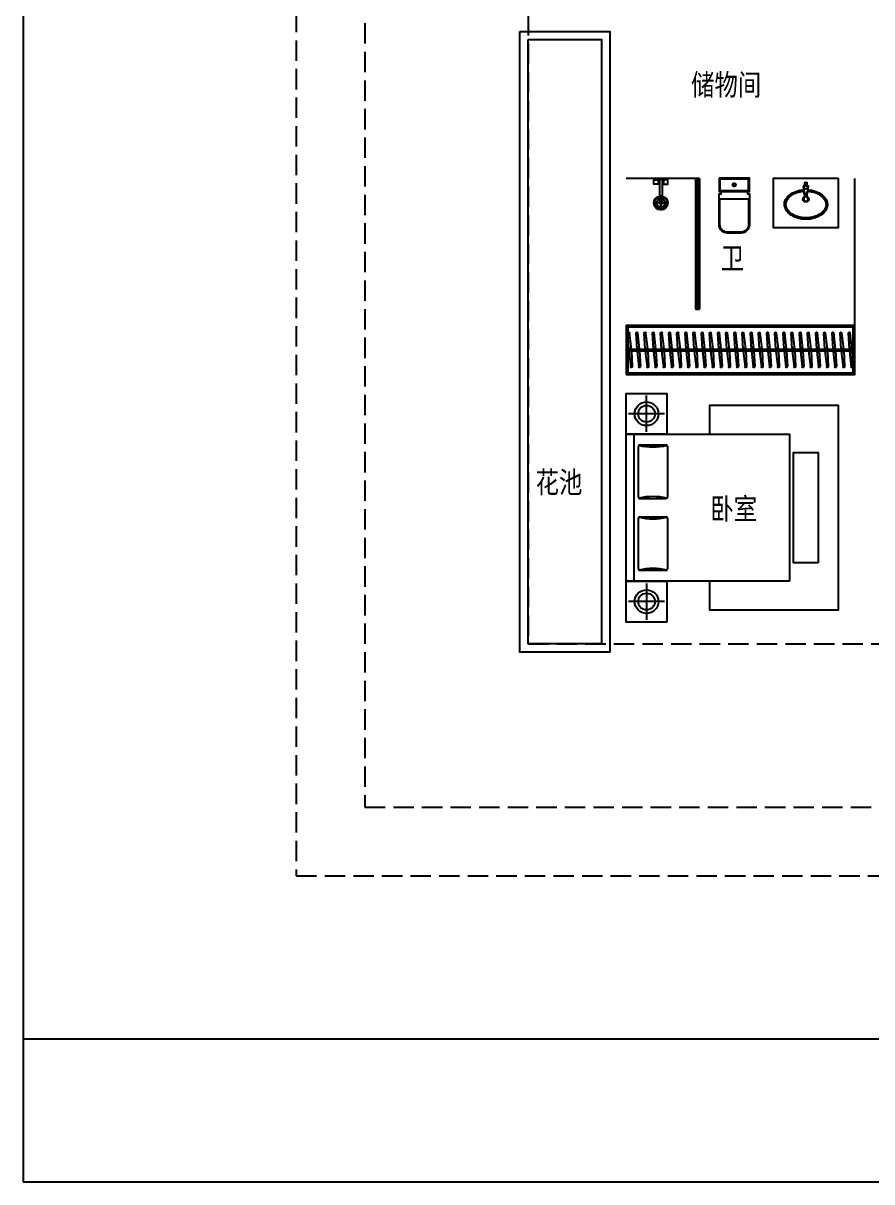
# Model space of a CAD drawing. Extents: x 9028 to 51035, y 9955 to 39655.
# Drawn here: x 9028 to 19421, y 9955 to 24141 of the extents above; entities that cross this region are included whole.
import ezdxf

# ---------------------------------------------------------------- set-up
doc = ezdxf.new("R2010")
doc.units = 0
doc.header["$LTSCALE"] = 1000
doc.header["$MEASUREMENT"] = 0
doc.set_wipeout_variables(frame=1)
doc.linetypes.add('DASH', pattern=[0.35, 0.25, -0.1])
for name, color, linetype in [('A-PUB_TITLE', 4, 'Continuous'), ('AE-FURN-MOVE', 165, 'Continuous'), ('PUB_TEXT', 7, 'Continuous'), ('WALL', 9, 'Continuous')]:
    doc.layers.add(name, color=color, linetype=linetype)
doc.layers.add('辅助线', color=8, linetype='DASH', plot=False)
doc.styles.add('黑体', font='simhei.ttf', dxfattribs={"width": 0.8})

# ---------------------------------------------------------------- blocks, each defined once
blk = doc.blocks.new('A$C754C7141')
for p, q in [((0, 20), (0, 640)), ((0, 20), (0, 640)), ((0, 20), (0, 640)), ((20, 660), (336, 660)), ((20, 660), (336, 660)), ((20, 660), (336, 660)), ((356, 640), (356, 20)), ((356, 640), (356, 20)), ((356, 640), (356, 20)), ((336, 0), (20, 0)), ((336, 0), (20, 0)), ((336, 0), (20, 0))]:
    blk.add_line(p, q)
for centre, radius, start, end in [((20, 640), 20, 90, 180), ((20, 640), 20, 90, 180), ((20, 640), 20, 90, 180), ((178, 1402), 768, 257.0583, 282.9417), ((178, 1402), 768, 257.0583, 282.9417), ((178, 1402), 768, 257.0583, 282.9417), ((336, 640), 20, 0, 90), ((336, 640), 20, 0, 90), ((336, 640), 20, 0, 90), ((20, 20), 20, 180, 270), ((20, 20), 20, 180, 270), ((20, 20), 20, 180, 270), ((178, -742), 768, 77.0583, 102.9417), ((178, -742), 768, 77.0583, 102.9417), ((178, -742), 768, 77.0583, 102.9417), ((336, 20), 20, 270, 0), ((336, 20), 20, 270, 0), ((336, 20), 20, 270, 0)]:
    blk.add_arc(centre, radius, start, end)
blk = doc.blocks.new('*U76')
for p, q in [((-1150, -472), (-1150, -28)), ((-900, -100), (900, -100)), ((1150, -472), (1150, -28)), ((-928, -250), (-1372, -250)), ((928, -250), (1372, -250))]:
    blk.add_line(p, q)
for points in [[(-900, -2000), (-900, 0), (900, 0), (900, -2000)], [(900, -500), (900, 0), (1400, 0), (1400, -500)], [(-1400, -500), (-1400, 0), (-900, 0), (-900, -500)], [(-675, -2350), (-675, -2050), (675, -2050), (675, -2350)]]:
    blk.add_lwpolyline(points, close=True)
blk.add_lwpolyline([(-900, -1020), (-1250, -1020), (-1250, -2600), (1250, -2600), (1250, -1020), (900, -1020)])
for centre, radius in [((-1150, -250), 145), ((1150, -250), 145), ((-1150, -250), 102), ((1150, -250), 102)]:
    blk.add_circle(centre, radius)
at = {"rotation": 90}
for p in [(-110, -506), (770, -506)]:
    blk.add_blockref('A$C754C7141', p, dxfattribs=at)
blk = doc.blocks.new('*U77')
blk.add_wipeout([(0, 0), (0, 600), (2800, 600), (2800, 0)])
at = {"color": 8}
for p, q in [((35, 314), (56, 507)), ((65, 314), (76, 505)), ((135, 314), (156, 507)), ((165, 314), (176, 505)), ((235, 314), (256, 507)), ((265, 314), (276, 505)), ((335, 314), (356, 507)), ((365, 314), (376, 505)), ((435, 314), (456, 507)), ((465, 314), (476, 505)), ((535, 314), (556, 507)), ((565, 314), (576, 505)), ((635, 314), (656, 507)), ((665, 314), (676, 505)), ((735, 314), (756, 507)), ((765, 314), (776, 505)), ((835, 314), (856, 507)), ((865, 314), (876, 505)), ((935, 314), (956, 507)), ((965, 314), (976, 505)), ((1035, 314), (1056, 507)), ((1065, 314), (1076, 505)), ((1135, 314), (1156, 507)), ((1165, 314), (1176, 505)), ((1235, 314), (1256, 507)), ((1265, 314), (1276, 505)), ((1335, 314), (1356, 507)), ((1365, 314), (1376, 505)), ((1435, 314), (1456, 507)), ((1465, 314), (1476, 505)), ((1535, 314), (1556, 507)), ((1565, 314), (1576, 505)), ((1635, 314), (1656, 507)), ((1665, 314), (1676, 505)), ((1735, 314), (1756, 507)), ((1765, 314), (1776, 505)), ((1835, 314), (1856, 507)), ((1865, 314), (1876, 505)), ((1935, 314), (1956, 507)), ((1965, 314), (1976, 505)), ((2035, 314), (2056, 507)), ((2065, 314), (2076, 505)), ((2135, 314), (2156, 507)), ((2165, 314), (2176, 505)), ((2235, 314), (2256, 507)), ((2265, 314), (2276, 505)), ((2335, 314), (2356, 507)), ((2365, 314), (2376, 505)), ((2435, 314), (2456, 507)), ((2465, 314), (2476, 505)), ((2535, 314), (2556, 507)), ((2565, 314), (2576, 505)), ((2635, 314), (2656, 507)), ((2665, 314), (2676, 505)), ((2735, 314), (2756, 507)), ((2765, 314), (2776, 505)), ((20, 315), (25, 315)), ((20, 285), (25, 285)), ((35, 286), (23, 95)), ((25, 310), (2775, 310)), ((25, 290), (2775, 290)), ((35, 314), (48, 314)), ((48, 286), (35, 286)), ((65, 286), (43, 93)), ((48, 317), (52, 317)), ((48, 317), (48, 283)), ((52, 317), (52, 283)), ((52, 314), (65, 314)), ((65, 286), (52, 286)), ((135, 286), (123, 95)), ((135, 314), (148, 314)), ((148, 286), (135, 286)), ((165, 286), (143, 93)), ((148, 317), (152, 317)), ((148, 317), (148, 283)), ((152, 317), (152, 283)), ((152, 314), (165, 314)), ((165, 286), (152, 286)), ((235, 286), (223, 95)), ((235, 314), (248, 314)), ((248, 286), (235, 286)), ((265, 286), (243, 93)), ((248, 317), (252, 317)), ((248, 317), (248, 283)), ((252, 317), (252, 283)), ((252, 314), (265, 314)), ((265, 286), (252, 286)), ((335, 286), (323, 95)), ((335, 314), (348, 314)), ((348, 286), (335, 286)), ((365, 286), (343, 93)), ((348, 317), (352, 317)), ((348, 317), (348, 283)), ((352, 317), (352, 283)), ((352, 314), (365, 314)), ((365, 286), (352, 286)), ((435, 286), (423, 95)), ((435, 314), (448, 314)), ((448, 286), (435, 286)), ((465, 286), (443, 93)), ((448, 317), (452, 317)), ((448, 317), (448, 283)), ((452, 317), (452, 283)), ((452, 314), (465, 314)), ((465, 286), (452, 286)), ((535, 286), (523, 95)), ((535, 314), (548, 314)), ((548, 286), (535, 286)), ((565, 286), (543, 93)), ((548, 317), (552, 317)), ((548, 317), (548, 283)), ((552, 317), (552, 283)), ((552, 314), (565, 314)), ((565, 286), (552, 286)), ((635, 286), (623, 95)), ((635, 314), (648, 314)), ((648, 286), (635, 286)), ((665, 286), (643, 93)), ((648, 317), (652, 317)), ((648, 317), (648, 283)), ((652, 317), (652, 283)), ((652, 314), (665, 314)), ((665, 286), (652, 286)), ((735, 286), (723, 95)), ((735, 314), (748, 314)), ((748, 286), (735, 286)), ((765, 286), (743, 93)), ((748, 317), (752, 317)), ((748, 317), (748, 283)), ((752, 317), (752, 283)), ((752, 314), (765, 314)), ((765, 286), (752, 286)), ((835, 286), (823, 95)), ((835, 314), (848, 314)), ((848, 286), (835, 286)), ((865, 286), (843, 93)), ((848, 317), (852, 317)), ((848, 317), (848, 283)), ((852, 317), (852, 283)), ((852, 314), (865, 314)), ((865, 286), (852, 286)), ((935, 286), (923, 95)), ((935, 314), (948, 314)), ((948, 286), (935, 286)), ((965, 286), (943, 93)), ((948, 317), (952, 317)), ((948, 317), (948, 283)), ((952, 317), (952, 283)), ((952, 314), (965, 314)), ((965, 286), (952, 286)), ((1035, 286), (1023, 95)), ((1035, 314), (1048, 314)), ((1048, 286), (1035, 286)), ((1065, 286), (1043, 93)), ((1048, 317), (1052, 317)), ((1048, 317), (1048, 283)), ((1052, 317), (1052, 283)), ((1052, 314), (1065, 314)), ((1065, 286), (1052, 286)), ((1135, 286), (1123, 95)), ((1135, 314), (1148, 314)), ((1148, 286), (1135, 286)), ((1165, 286), (1143, 93)), ((1148, 317), (1152, 317)), ((1148, 317), (1148, 283)), ((1152, 317), (1152, 283)), ((1152, 314), (1165, 314)), ((1165, 286), (1152, 286)), ((1235, 286), (1223, 95)), ((1235, 314), (1248, 314)), ((1248, 286), (1235, 286)), ((1265, 286), (1243, 93)), ((1248, 317), (1252, 317)), ((1248, 317), (1248, 283)), ((1252, 317), (1252, 283)), ((1252, 314), (1265, 314)), ((1265, 286), (1252, 286)), ((1335, 286), (1323, 95)), ((1335, 314), (1348, 314)), ((1348, 286), (1335, 286)), ((1365, 286), (1343, 93)), ((1348, 317), (1352, 317)), ((1348, 317), (1348, 283)), ((1352, 317), (1352, 283)), ((1352, 314), (1365, 314)), ((1365, 286), (1352, 286)), ((1435, 286), (1423, 95)), ((1435, 314), (1448, 314)), ((1448, 286), (1435, 286)), ((1465, 286), (1443, 93)), ((1448, 317), (1452, 317)), ((1448, 317), (1448, 283)), ((1452, 317), (1452, 283)), ((1452, 314), (1465, 314)), ((1465, 286), (1452, 286)), ((1535, 286), (1523, 95)), ((1535, 314), (1548, 314)), ((1548, 286), (1535, 286)), ((1565, 286), (1543, 93)), ((1548, 317), (1552, 317)), ((1548, 317), (1548, 283)), ((1552, 317), (1552, 283)), ((1552, 314), (1565, 314)), ((1565, 286), (1552, 286)), ((1635, 286), (1623, 95)), ((1635, 314), (1648, 314)), ((1648, 286), (1635, 286)), ((1665, 286), (1643, 93)), ((1648, 317), (1652, 317)), ((1648, 317), (1648, 283)), ((1652, 317), (1652, 283)), ((1652, 314), (1665, 314)), ((1665, 286), (1652, 286)), ((1735, 286), (1723, 95)), ((1735, 314), (1748, 314)), ((1748, 286), (1735, 286)), ((1765, 286), (1743, 93)), ((1748, 317), (1752, 317)), ((1748, 317), (1748, 283)), ((1752, 317), (1752, 283)), ((1752, 314), (1765, 314)), ((1765, 286), (1752, 286)), ((1835, 286), (1823, 95)), ((1835, 314), (1848, 314)), ((1848, 286), (1835, 286)), ((1865, 286), (1843, 93)), ((1848, 317), (1852, 317)), ((1848, 317), (1848, 283)), ((1852, 317), (1852, 283)), ((1852, 314), (1865, 314)), ((1865, 286), (1852, 286)), ((1935, 286), (1923, 95)), ((1935, 314), (1948, 314)), ((1948, 286), (1935, 286)), ((1965, 286), (1943, 93)), ((1948, 317), (1952, 317)), ((1948, 317), (1948, 283)), ((1952, 317), (1952, 283)), ((1952, 314), (1965, 314)), ((1965, 286), (1952, 286)), ((2035, 286), (2023, 95)), ((2035, 314), (2048, 314)), ((2048, 286), (2035, 286)), ((2065, 286), (2043, 93)), ((2048, 317), (2052, 317)), ((2048, 317), (2048, 283)), ((2052, 317), (2052, 283)), ((2052, 314), (2065, 314)), ((2065, 286), (2052, 286)), ((2135, 286), (2123, 95)), ((2135, 314), (2148, 314)), ((2148, 286), (2135, 286)), ((2165, 286), (2143, 93)), ((2148, 317), (2152, 317)), ((2148, 317), (2148, 283)), ((2152, 317), (2152, 283)), ((2152, 314), (2165, 314)), ((2165, 286), (2152, 286)), ((2235, 286), (2223, 95)), ((2235, 314), (2248, 314)), ((2248, 286), (2235, 286)), ((2265, 286), (2243, 93)), ((2248, 317), (2252, 317)), ((2248, 317), (2248, 283)), ((2252, 317), (2252, 283)), ((2252, 314), (2265, 314)), ((2265, 286), (2252, 286)), ((2335, 286), (2323, 95)), ((2335, 314), (2348, 314)), ((2348, 286), (2335, 286)), ((2365, 286), (2343, 93)), ((2348, 317), (2352, 317)), ((2348, 317), (2348, 283)), ((2352, 317), (2352, 283)), ((2352, 314), (2365, 314)), ((2365, 286), (2352, 286)), ((2435, 286), (2423, 95)), ((2435, 314), (2448, 314)), ((2448, 286), (2435, 286)), ((2465, 286), (2443, 93)), ((2448, 317), (2452, 317)), ((2448, 317), (2448, 283)), ((2452, 317), (2452, 283)), ((2452, 314), (2465, 314)), ((2465, 286), (2452, 286)), ((2535, 286), (2523, 95)), ((2535, 314), (2548, 314)), ((2548, 286), (2535, 286)), ((2565, 286), (2543, 93)), ((2548, 317), (2552, 317)), ((2548, 317), (2548, 283)), ((2552, 317), (2552, 283)), ((2552, 314), (2565, 314)), ((2565, 286), (2552, 286)), ((2635, 286), (2623, 95)), ((2635, 314), (2648, 314)), ((2648, 286), (2635, 286)), ((2665, 286), (2643, 93)), ((2648, 317), (2652, 317)), ((2648, 317), (2648, 283)), ((2652, 317), (2652, 283)), ((2652, 314), (2665, 314)), ((2665, 286), (2652, 286)), ((2735, 286), (2723, 95)), ((2735, 314), (2748, 314)), ((2748, 286), (2735, 286)), ((2765, 286), (2743, 93)), ((2748, 317), (2752, 317)), ((2748, 317), (2748, 283)), ((2752, 317), (2752, 283)), ((2752, 314), (2765, 314)), ((2765, 286), (2752, 286)), ((2780, 315), (2775, 315)), ((2780, 285), (2775, 285)), ((52, 283), (48, 283)), ((152, 283), (148, 283)), ((252, 283), (248, 283)), ((352, 283), (348, 283)), ((452, 283), (448, 283)), ((552, 283), (548, 283)), ((652, 283), (648, 283)), ((752, 283), (748, 283)), ((852, 283), (848, 283)), ((952, 283), (948, 283)), ((1052, 283), (1048, 283)), ((1152, 283), (1148, 283)), ((1252, 283), (1248, 283)), ((1352, 283), (1348, 283)), ((1452, 283), (1448, 283)), ((1552, 283), (1548, 283)), ((1652, 283), (1648, 283)), ((1752, 283), (1748, 283)), ((1852, 283), (1848, 283)), ((1952, 283), (1948, 283)), ((2052, 283), (2048, 283)), ((2152, 283), (2148, 283)), ((2252, 283), (2248, 283)), ((2352, 283), (2348, 283)), ((2452, 283), (2448, 283)), ((2552, 283), (2548, 283)), ((2652, 283), (2648, 283)), ((2752, 283), (2748, 283))]:
    blk.add_line(p, q, dxfattribs=at)
blk.add_lwpolyline([(0, 600), (2800, 600), (2800, 0), (0, 0)], close=True)
blk.add_lwpolyline([(20, 580), (2780, 580), (2780, 20), (20, 20)], close=True, dxfattribs=at)
for points in [[(25, 285), (25, 315)], [(2775, 285), (2775, 315)]]:
    blk.add_lwpolyline(points, dxfattribs=at)
for centre, start, end in [((66, 506), 356.9606, 174.2894), ((166, 506), 356.9606, 174.2894), ((266, 506), 356.9606, 174.2894), ((366, 506), 356.9606, 174.2894), ((466, 506), 356.9606, 174.2894), ((566, 506), 356.9606, 174.2894), ((666, 506), 356.9606, 174.2894), ((766, 506), 356.9606, 174.2894), ((866, 506), 356.9606, 174.2894), ((966, 506), 356.9606, 174.2894), ((1066, 506), 356.9606, 174.2894), ((1166, 506), 356.9606, 174.2894), ((1266, 506), 356.9606, 174.2894), ((1366, 506), 356.9606, 174.2894), ((1466, 506), 356.9606, 174.2894), ((1566, 506), 356.9606, 174.2894), ((1666, 506), 356.9606, 174.2894), ((1766, 506), 356.9606, 174.2894), ((1866, 506), 356.9606, 174.2894), ((1966, 506), 356.9606, 174.2894), ((2066, 506), 356.9606, 174.2894), ((2166, 506), 356.9606, 174.2894), ((2266, 506), 356.9606, 174.2894), ((2366, 506), 356.9606, 174.2894), ((2466, 506), 356.9606, 174.2894), ((2566, 506), 356.9606, 174.2894), ((2666, 506), 356.9606, 174.2894), ((2766, 506), 356.9606, 174.2894), ((33, 94), 176.9606, 354.2894), ((133, 94), 176.9606, 354.2894), ((233, 94), 176.9606, 354.2894), ((333, 94), 176.9606, 354.2894), ((433, 94), 176.9606, 354.2894), ((533, 94), 176.9606, 354.2894), ((633, 94), 176.9606, 354.2894), ((733, 94), 176.9606, 354.2894), ((833, 94), 176.9606, 354.2894), ((933, 94), 176.9606, 354.2894), ((1033, 94), 176.9606, 354.2894), ((1133, 94), 176.9606, 354.2894), ((1233, 94), 176.9606, 354.2894), ((1333, 94), 176.9606, 354.2894), ((1433, 94), 176.9606, 354.2894), ((1533, 94), 176.9606, 354.2894), ((1633, 94), 176.9606, 354.2894), ((1733, 94), 176.9606, 354.2894), ((1833, 94), 176.9606, 354.2894), ((1933, 94), 176.9606, 354.2894), ((2033, 94), 176.9606, 354.2894), ((2133, 94), 176.9606, 354.2894), ((2233, 94), 176.9606, 354.2894), ((2333, 94), 176.9606, 354.2894), ((2433, 94), 176.9606, 354.2894), ((2533, 94), 176.9606, 354.2894), ((2633, 94), 176.9606, 354.2894), ((2733, 94), 176.9606, 354.2894)]:
    blk.add_arc(centre, 10, start, end, dxfattribs=at)
blk = doc.blocks.new('A$C4C12256C')
at = {"color": 39}
for p, q in [((-300, 5, 0), (-300, 95, 0)), ((-300, 2, 0), (-300, -3, 0)), ((-305, 0, 0), (-395, 0, 0)), ((-303, 0, 0), (-298, 0, 0)), ((-300, -5, 0), (-300, -95, 0)), ((-295, 0, 0), (-205, 0, 0))]:
    blk.add_line(p, q, dxfattribs=at)
at = {"color": 0, "linetype": 'Continuous'}
for p, q in [((-10, 15), (-300, 15, 0)), ((-30, 32, 0), (-30, 15, 0)), ((-30, 32, 0), (-30, 15, 0)), ((0, 20), (-10, 20)), ((-10, -20), (-10, 20)), ((-5, -20), (-5, 20)), ((0, -20), (0, 20)), ((-10, -15), (-300, -15, 0)), ((-30, -15, 0), (-30, -32, 0)), ((-30, -15, 0), (-30, -32, 0)), ((0, -20), (-10, -20))]:
    blk.add_line(p, q, dxfattribs=at)
at = {"color": 0, "linetype": 'Continuous', "elevation": 0}
for points in [[(-18, 32), (-69, 32), (-69, 85), (-18, 85)], [(-18, -32), (-69, -32), (-69, -85), (-18, -85)]]:
    blk.add_lwpolyline(points, close=True, dxfattribs=at)
for points in [[(-18, 75), (0, 75)], [(0, 42), (-18, 42)], [(0, -42), (-18, -42)], [(-18, -75), (0, -75)]]:
    blk.add_lwpolyline(points, dxfattribs=at)
at = {"color": 0, "linetype": 'Continuous'}
blk.add_arc((-300, 0, 0), 85, 11.537, 348.463, dxfattribs=at)
at = {"color": 39}
for radius, start, end in [(75, 11.537, 348.463), (15, 90, 270)]:
    blk.add_arc((-300, 0, 0), radius, start, end, dxfattribs=at)
at = {"color": 35}
blk.add_arc((-300, 0, 0), 50, 17.4576, 342.5424, dxfattribs=at)
blk = doc.blocks.new('*U63')
for p, q in [((900, 0), (0, 0)), ((850, 0), (850, -1600)), ((900, 0), (900, -1600))]:
    blk.add_line(p, q)
at = {"color": 8}
for p, q in [((870, -1600), (870, 0)), ((880, -1600), (880, 0))]:
    blk.add_line(p, q, dxfattribs=at)
blk.add_lwpolyline([(850, -1600), (900, -1600)])
at = {"linetype": 'Continuous', "xscale": -1, "rotation": 270}
blk.add_blockref('A$C4C12256C', (425, 0), dxfattribs=at)
blk = doc.blocks.new('海龙工具_洗盆')
at = {"color": 8}
blk.add_lwpolyline([(10, -35), (10, -4, 0.376297), (-11, -4), (-11, -34, -0.272573)], format="xyb", close=True, dxfattribs=at)
for points in [[(-11, -27, 0.271653), (-29, -49), (-15, -165, 0.760816), (14, -165), (27, -49, 0.255599), (10, -28)], [(26, -62, 0.726092), (-27, -63)], [(-24, -94, 0.023079), (-8, -143, 0.427088), (7, -143, 0.023079), (22, -94)]]:
    blk.add_lwpolyline(points, format="xyb", dxfattribs=at)
blk.add_lwpolyline([(24, -71), (-1, -80), (-26, -71)], dxfattribs=at)
blk.add_circle((-1, -207), 27, dxfattribs=at)
blk.add_arc((-1, -207), 35.6, 105.7254, 73.6041, dxfattribs=at)
blk.add_ellipse((-2, -274), major_axis=(-264, -1), ratio=0.685587, start_param=-1.488972, end_param=4.621616)
blk.add_ellipse((-2, -274), major_axis=(246, 1), ratio=0.663308, start_param=1.649511, end_param=7.763959, dxfattribs=at)
blk = doc.blocks.new('*U44')
blk.add_lwpolyline([(0, 0), (800, 0), (800, -600), (0, -600)], close=True)
blk.add_blockref('海龙工具_洗盆', (400, -46))
blk = doc.blocks.new('*U43')
at = {"ltscale": 3}
blk.add_lwpolyline([(295, 752), (295, 591), (665, 591), (665, 752)], close=True, dxfattribs=at)
at = {"color": 8, "ltscale": 3}
blk.add_lwpolyline([(305, 742), (305, 601), (655, 601), (655, 742)], close=True, dxfattribs=at)
at = {"ltscale": 3}
blk.add_lwpolyline([(395, 82, -0.414214), (295, 182), (295, 562), (318, 562), (318, 591), (642, 591), (642, 562), (665, 562), (665, 182, -0.414214), (565, 82)], format="xyb", close=True, dxfattribs=at)
at = {"color": 8, "ltscale": 3}
blk.add_lwpolyline([(395, 92, -0.414214), (305, 182), (305, 502), (328, 502), (328, 502), (632, 502), (632, 502), (655, 502), (655, 182, -0.414214), (565, 92)], format="xyb", close=True, dxfattribs=at)
at = {"ltscale": 3}
blk.add_circle((480, 672), 20.6, dxfattribs=at)
at = {"color": 8, "ltscale": 3}
blk.add_circle((480, 672), 18.6, dxfattribs=at)
for centre, radius, start, end in [((426, 672), 54.5, 340.3847, 19.6153), ((512, 672), 28.6, 145.3042, 214.6958)]:
    blk.add_arc(centre, radius, start, end, dxfattribs=at)

msp = doc.modelspace()

# ---------------------------------------------------------------- linework, layer by layer
msp.add_lwpolyline([(15212, 23941), (16112, 23941), (16112, 16541), (15212, 16541)], close=True)
at = {"layer": 'A-PUB_TITLE'}
msp.add_line((9028, 11705), (51028, 11705), dxfattribs=at)
at = {"layer": 'WALL'}
msp.add_lwpolyline([(15112, 24041), (16212, 24041), (16212, 16441), (15112, 16441)], close=True, dxfattribs=at)
at = {"layer": '辅助线'}
for points in [[(12372, 13701), (35552, 13701), (35552, 37581), (12372, 37581)], [(13212, 14541), (34712, 14541), (34712, 36741), (13212, 36741)], [(15212, 16541), (32712, 16541), (32712, 34741), (15212, 34741)]]:
    msp.add_lwpolyline(points, close=True, dxfattribs=at)

# ---------------------------------------------------------------- block references
at = {"layer": 'AE-FURN-MOVE'}
for name, p in [('*U63', (16412, 22241)), ('*U43', (17256, 21490))]:
    msp.add_blockref(name, p, dxfattribs=at)
at = {"layer": 'AE-FURN-MOVE', "xscale": -1}
msp.add_blockref('*U44', (19012, 22241), dxfattribs=at)
at = {"layer": 'AE-FURN-MOVE', "rotation": 90.00000000000001}
msp.add_blockref('*U76', (16412, 18209), dxfattribs=at)

# ---------------------------------------------------------------- texts
at = {"layer": 'PUB_TEXT', "style": '黑体', "width": 0.8}
for s, height, p in [('储物间', 262.9, (17207, 23256)), ('卫', 263, (17570, 21132)), ('花池', 262.9, (15303, 18389)), ('卧室', 262.9, (17443, 18065))]:
    msp.add_text(s, height=height, dxfattribs=at).set_placement(p)

# ---------------------------------------------------------------- next in the draw order: block references
at = {"layer": 'AE-FURN-MOVE', "xscale": -1, "rotation": 180}
msp.add_blockref('*U77', (16412, 20441), dxfattribs=at)

# ---------------------------------------------------------------- next in the draw order: linework, layer by layer
at = {"layer": 'A-PUB_TITLE'}
msp.add_lwpolyline([(9028, 9955), (51028, 9955), (51028, 39655), (9028, 39655)], close=True, dxfattribs=at)
at = {"layer": 'WALL'}
msp.add_lwpolyline([(16412, 19841), (19212, 19841), (19212, 22241)], dxfattribs=at)
at = {"layer": '辅助线'}
msp.add_lwpolyline([(12372, 13701), (35552, 13701), (35552, 37581), (12372, 37581)], close=True, dxfattribs=at)

doc.saveas('drawing.dxf')
